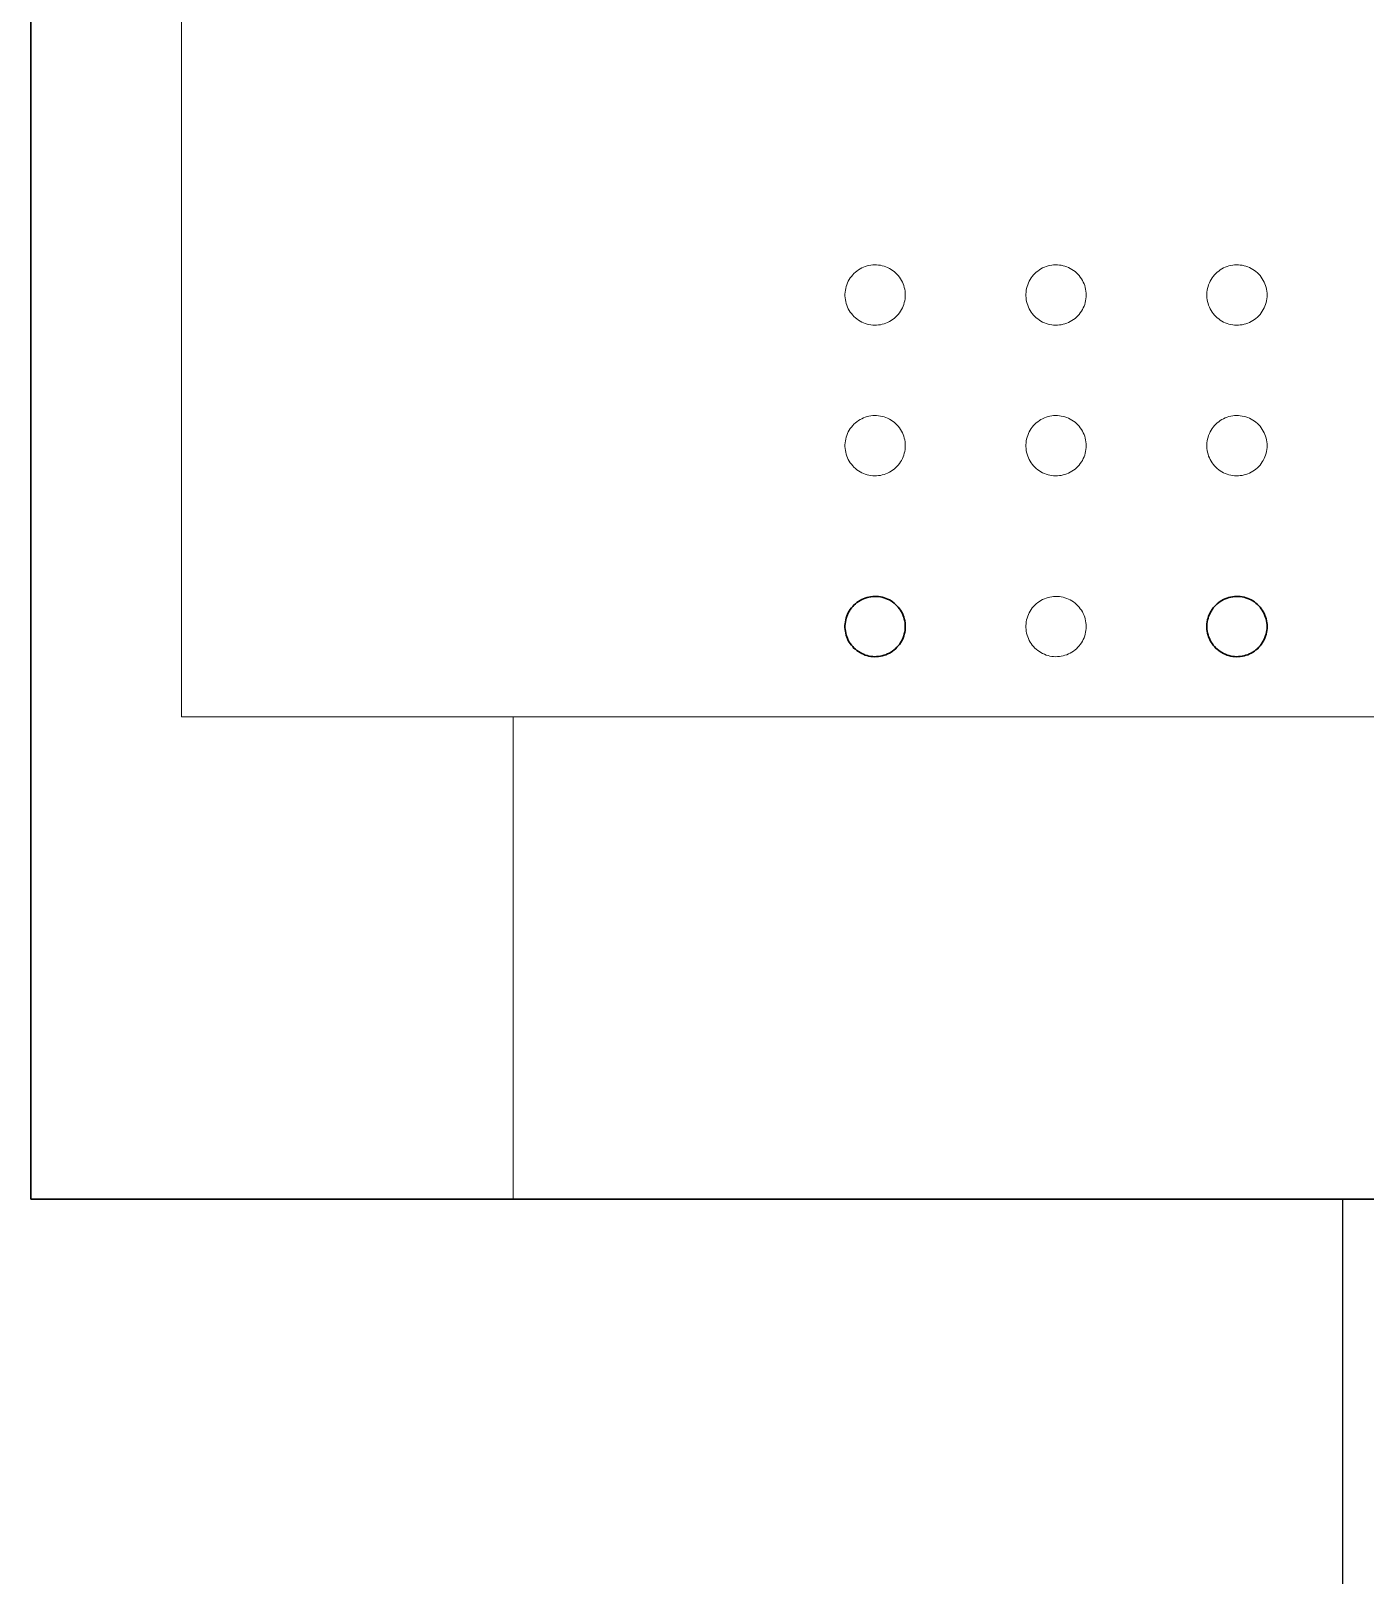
# Paper-space layout 'Sample Network Drawing - A1 Sheet' of a CAD drawing. Extents: x 49 to 806, y 22 to 564.
# Drawn here: x 364.352 to 368.033, y 444.26 to 448.522 of the extents above; entities that cross this region are included whole.
import ezdxf

# ---------------------------------------------------------------- set-up
doc = ezdxf.new("R2010")
doc.units = 0
doc.linetypes.add('HIDDEN2', pattern=[4.7625, 3.175, -1.5875])
doc.layers.add('N-EQPM-EXST', color=252, linetype='Continuous', lineweight=25)
doc.layers.add('N-SGNL-ELEC_EXST', color=252, linetype='HIDDEN2', lineweight=25)

psp = doc.layouts.new('Sample Network Drawing - A1 Sheet')

# ---------------------------------------------------------------- linework, layer by layer
at = {"layer": 'N-EQPM-EXST', "lineweight": 30}
for p, q in [((364.3522, 460.4386), (364.3522, 445.2974)), ((364.3522, 460.4386), (364.3522, 445.2974)), ((364.3522, 445.2974), (371.59, 445.2974)), ((364.3522, 445.2974), (371.59, 445.2974))]:
    psp.add_line(p, q, dxfattribs=at)
at = {"layer": 'N-EQPM-EXST', "lineweight": 0}
for points in [[(370.5085, 452.7017), (364.7681, 452.7017), (364.7681, 446.6285), (370.5085, 446.6285), (370.5085, 452.7017)], [(366.7648, 447.7932), (366.7646, 447.7985), (366.7641, 447.8038), (366.7633, 447.809), (366.7621, 447.8141), (366.7606, 447.8192), (366.7588, 447.8242), (366.7567, 447.829), (366.7543, 447.8337), (366.7516, 447.8382), (366.7486, 447.8426), (366.7453, 447.8467), (366.7418, 447.8507), (366.738, 447.8544), (366.734, 447.8578), (366.7298, 447.861), (366.7254, 447.8639), (366.7209, 447.8666), (366.7161, 447.8689), (366.7113, 447.871), (366.7063, 447.8727), (366.7012, 447.8741), (366.696, 447.8752), (366.6908, 447.8759), (366.6855, 447.8763), (366.6803, 447.8764), (366.675, 447.8762), (366.6697, 447.8756), (366.6645, 447.8747), (366.6594, 447.8734), (366.6544, 447.8719), (366.6494, 447.87), (366.6446, 447.8678), (366.64, 447.8653), (366.6355, 447.8625), (366.6312, 447.8594), (366.6271, 447.8561), (366.6232, 447.8525), (366.6196, 447.8487), (366.6162, 447.8447), (366.6131, 447.8404), (366.6102, 447.836), (366.6076, 447.8314), (366.6054, 447.8266), (366.6034, 447.8217), (366.6018, 447.8167), (366.6004, 447.8116), (366.5994, 447.8064), (366.5988, 447.8012), (366.5984, 447.7959), (366.5984, 447.7906), (366.5988, 447.7853), (366.5994, 447.7801), (366.6004, 447.7749), (366.6018, 447.7698), (366.6034, 447.7648), (366.6054, 447.7599), (366.6076, 447.7551), (366.6102, 447.7505), (366.6131, 447.7461), (366.6162, 447.7418), (366.6196, 447.7378), (366.6232, 447.734), (366.6271, 447.7304), (366.6312, 447.727), (366.6355, 447.724), (366.64, 447.7212), (366.6446, 447.7187), (366.6494, 447.7165), (366.6544, 447.7146), (366.6594, 447.7131), (366.6645, 447.7118), (366.6697, 447.7109), (366.675, 447.7103), (366.6803, 447.7101), (366.6855, 447.7101), (366.6908, 447.7106), (366.696, 447.7113), (366.7012, 447.7124), (366.7063, 447.7138), (366.7113, 447.7155), (366.7161, 447.7176), (366.7209, 447.7199), (366.7254, 447.7226), (366.7298, 447.7255), (366.734, 447.7287), (366.738, 447.7321), (366.7418, 447.7358), (366.7453, 447.7398), (366.7486, 447.7439), (366.7516, 447.7483), (366.7543, 447.7528), (366.7567, 447.7575), (366.7588, 447.7623), (366.7606, 447.7673), (366.7621, 447.7724), (366.7633, 447.7775), (366.7641, 447.7827), (366.7646, 447.788), (366.7648, 447.7932)], [(366.7648, 447.7932), (366.7646, 447.7985), (366.7641, 447.8038), (366.7633, 447.809), (366.7621, 447.8141), (366.7606, 447.8192), (366.7588, 447.8242), (366.7567, 447.829), (366.7543, 447.8337), (366.7516, 447.8382), (366.7486, 447.8426), (366.7453, 447.8467), (366.7418, 447.8507), (366.738, 447.8544), (366.734, 447.8578), (366.7298, 447.861), (366.7254, 447.8639), (366.7209, 447.8666), (366.7161, 447.8689), (366.7113, 447.871), (366.7063, 447.8727), (366.7012, 447.8741), (366.696, 447.8752), (366.6908, 447.8759), (366.6855, 447.8763), (366.6803, 447.8764), (366.675, 447.8762), (366.6697, 447.8756), (366.6645, 447.8747), (366.6594, 447.8734), (366.6544, 447.8719), (366.6494, 447.87), (366.6446, 447.8678), (366.64, 447.8653), (366.6355, 447.8625), (366.6312, 447.8594), (366.6271, 447.8561), (366.6232, 447.8525), (366.6196, 447.8487), (366.6162, 447.8447), (366.6131, 447.8404), (366.6102, 447.836), (366.6076, 447.8314), (366.6054, 447.8266), (366.6034, 447.8217), (366.6018, 447.8167), (366.6004, 447.8116), (366.5994, 447.8064), (366.5988, 447.8012), (366.5984, 447.7959), (366.5984, 447.7906), (366.5988, 447.7853), (366.5994, 447.7801), (366.6004, 447.7749), (366.6018, 447.7698), (366.6034, 447.7648), (366.6054, 447.7599), (366.6076, 447.7551), (366.6102, 447.7505), (366.6131, 447.7461), (366.6162, 447.7418), (366.6196, 447.7378), (366.6232, 447.734), (366.6271, 447.7304), (366.6312, 447.727), (366.6355, 447.724), (366.64, 447.7212), (366.6446, 447.7187), (366.6494, 447.7165), (366.6544, 447.7146), (366.6594, 447.7131), (366.6645, 447.7118), (366.6697, 447.7109), (366.675, 447.7103), (366.6803, 447.7101), (366.6855, 447.7101), (366.6908, 447.7106), (366.696, 447.7113), (366.7012, 447.7124), (366.7063, 447.7138), (366.7113, 447.7155), (366.7161, 447.7176), (366.7209, 447.7199), (366.7254, 447.7226), (366.7298, 447.7255), (366.734, 447.7287), (366.738, 447.7321), (366.7418, 447.7358), (366.7453, 447.7398), (366.7486, 447.7439), (366.7516, 447.7483), (366.7543, 447.7528), (366.7567, 447.7575), (366.7588, 447.7623), (366.7606, 447.7673), (366.7621, 447.7724), (366.7633, 447.7775), (366.7641, 447.7827), (366.7646, 447.788), (366.7648, 447.7932)], [(367.2639, 447.7932), (367.2638, 447.7985), (367.2633, 447.8038), (367.2624, 447.809), (367.2613, 447.8141), (367.2598, 447.8192), (367.258, 447.8242), (367.2559, 447.829), (367.2534, 447.8337), (367.2507, 447.8382), (367.2477, 447.8426), (367.2445, 447.8467), (367.241, 447.8507), (367.2372, 447.8544), (367.2332, 447.8578), (367.229, 447.861), (367.2246, 447.8639), (367.22, 447.8666), (367.2153, 447.8689), (367.2104, 447.871), (367.2054, 447.8727), (367.2004, 447.8741), (367.1952, 447.8752), (367.19, 447.8759), (367.1847, 447.8763), (367.1794, 447.8764), (367.1741, 447.8762), (367.1689, 447.8756), (367.1637, 447.8747), (367.1586, 447.8734), (367.1535, 447.8719), (367.1486, 447.87), (367.1438, 447.8678), (367.1391, 447.8653), (367.1347, 447.8625), (367.1304, 447.8594), (367.1263, 447.8561), (367.1224, 447.8525), (367.1187, 447.8487), (367.1153, 447.8447), (367.1122, 447.8404), (367.1094, 447.836), (367.1068, 447.8314), (367.1045, 447.8266), (367.1026, 447.8217), (367.1009, 447.8167), (367.0996, 447.8116), (367.0986, 447.8064), (367.0979, 447.8012), (367.0976, 447.7959), (367.0976, 447.7906), (367.0979, 447.7853), (367.0986, 447.7801), (367.0996, 447.7749), (367.1009, 447.7698), (367.1026, 447.7648), (367.1045, 447.7599), (367.1068, 447.7551), (367.1094, 447.7505), (367.1122, 447.7461), (367.1153, 447.7418), (367.1187, 447.7378), (367.1224, 447.734), (367.1263, 447.7304), (367.1304, 447.727), (367.1347, 447.724), (367.1391, 447.7212), (367.1438, 447.7187), (367.1486, 447.7165), (367.1535, 447.7146), (367.1586, 447.7131), (367.1637, 447.7118), (367.1689, 447.7109), (367.1741, 447.7103), (367.1794, 447.7101), (367.1847, 447.7101), (367.19, 447.7106), (367.1952, 447.7113), (367.2004, 447.7124), (367.2054, 447.7138), (367.2104, 447.7155), (367.2153, 447.7176), (367.22, 447.7199), (367.2246, 447.7226), (367.229, 447.7255), (367.2332, 447.7287), (367.2372, 447.7321), (367.241, 447.7358), (367.2445, 447.7398), (367.2477, 447.7439), (367.2507, 447.7483), (367.2534, 447.7528), (367.2559, 447.7575), (367.258, 447.7623), (367.2598, 447.7673), (367.2613, 447.7724), (367.2624, 447.7775), (367.2633, 447.7827), (367.2638, 447.788), (367.2639, 447.7932)], [(367.2639, 447.7932), (367.2638, 447.7985), (367.2633, 447.8038), (367.2624, 447.809), (367.2613, 447.8141), (367.2598, 447.8192), (367.258, 447.8242), (367.2559, 447.829), (367.2534, 447.8337), (367.2507, 447.8382), (367.2477, 447.8426), (367.2445, 447.8467), (367.241, 447.8507), (367.2372, 447.8544), (367.2332, 447.8578), (367.229, 447.861), (367.2246, 447.8639), (367.22, 447.8666), (367.2153, 447.8689), (367.2104, 447.871), (367.2054, 447.8727), (367.2004, 447.8741), (367.1952, 447.8752), (367.19, 447.8759), (367.1847, 447.8763), (367.1794, 447.8764), (367.1741, 447.8762), (367.1689, 447.8756), (367.1637, 447.8747), (367.1586, 447.8734), (367.1535, 447.8719), (367.1486, 447.87), (367.1438, 447.8678), (367.1391, 447.8653), (367.1347, 447.8625), (367.1304, 447.8594), (367.1263, 447.8561), (367.1224, 447.8525), (367.1187, 447.8487), (367.1153, 447.8447), (367.1122, 447.8404), (367.1094, 447.836), (367.1068, 447.8314), (367.1045, 447.8266), (367.1026, 447.8217), (367.1009, 447.8167), (367.0996, 447.8116), (367.0986, 447.8064), (367.0979, 447.8012), (367.0976, 447.7959), (367.0976, 447.7906), (367.0979, 447.7853), (367.0986, 447.7801), (367.0996, 447.7749), (367.1009, 447.7698), (367.1026, 447.7648), (367.1045, 447.7599), (367.1068, 447.7551), (367.1094, 447.7505), (367.1122, 447.7461), (367.1153, 447.7418), (367.1187, 447.7378), (367.1224, 447.734), (367.1263, 447.7304), (367.1304, 447.727), (367.1347, 447.724), (367.1391, 447.7212), (367.1438, 447.7187), (367.1486, 447.7165), (367.1535, 447.7146), (367.1586, 447.7131), (367.1637, 447.7118), (367.1689, 447.7109), (367.1741, 447.7103), (367.1794, 447.7101), (367.1847, 447.7101), (367.19, 447.7106), (367.1952, 447.7113), (367.2004, 447.7124), (367.2054, 447.7138), (367.2104, 447.7155), (367.2153, 447.7176), (367.22, 447.7199), (367.2246, 447.7226), (367.229, 447.7255), (367.2332, 447.7287), (367.2372, 447.7321), (367.241, 447.7358), (367.2445, 447.7398), (367.2477, 447.7439), (367.2507, 447.7483), (367.2534, 447.7528), (367.2559, 447.7575), (367.258, 447.7623), (367.2598, 447.7673), (367.2613, 447.7724), (367.2624, 447.7775), (367.2633, 447.7827), (367.2638, 447.788), (367.2639, 447.7932)], [(367.7631, 447.7932), (367.7629, 447.7985), (367.7624, 447.8038), (367.7616, 447.809), (367.7604, 447.8141), (367.7589, 447.8192), (367.7571, 447.8242), (367.755, 447.829), (367.7526, 447.8337), (367.7499, 447.8382), (367.7469, 447.8426), (367.7436, 447.8467), (367.7401, 447.8507), (367.7364, 447.8544), (367.7324, 447.8578), (367.7282, 447.861), (367.7238, 447.8639), (367.7192, 447.8666), (367.7145, 447.8689), (367.7096, 447.871), (367.7046, 447.8727), (367.6995, 447.8741), (367.6943, 447.8752), (367.6891, 447.8759), (367.6839, 447.8763), (367.6786, 447.8764), (367.6733, 447.8762), (367.6681, 447.8756), (367.6629, 447.8747), (367.6577, 447.8734), (367.6527, 447.8719), (367.6478, 447.87), (367.643, 447.8678), (367.6383, 447.8653), (367.6338, 447.8625), (367.6295, 447.8594), (367.6254, 447.8561), (367.6215, 447.8525), (367.6179, 447.8487), (367.6145, 447.8447), (367.6114, 447.8404), (367.6085, 447.836), (367.606, 447.8314), (367.6037, 447.8266), (367.6017, 447.8217), (367.6001, 447.8167), (367.5988, 447.8116), (367.5978, 447.8064), (367.5971, 447.8012), (367.5968, 447.7959), (367.5968, 447.7906), (367.5971, 447.7853), (367.5978, 447.7801), (367.5988, 447.7749), (367.6001, 447.7698), (367.6017, 447.7648), (367.6037, 447.7599), (367.606, 447.7551), (367.6085, 447.7505), (367.6114, 447.7461), (367.6145, 447.7418), (367.6179, 447.7378), (367.6215, 447.734), (367.6254, 447.7304), (367.6295, 447.727), (367.6338, 447.724), (367.6383, 447.7212), (367.643, 447.7187), (367.6478, 447.7165), (367.6527, 447.7146), (367.6577, 447.7131), (367.6629, 447.7118), (367.6681, 447.7109), (367.6733, 447.7103), (367.6786, 447.7101), (367.6839, 447.7101), (367.6891, 447.7106), (367.6943, 447.7113), (367.6995, 447.7124), (367.7046, 447.7138), (367.7096, 447.7155), (367.7145, 447.7176), (367.7192, 447.7199), (367.7238, 447.7226), (367.7282, 447.7255), (367.7324, 447.7287), (367.7364, 447.7321), (367.7401, 447.7358), (367.7436, 447.7398), (367.7469, 447.7439), (367.7499, 447.7483), (367.7526, 447.7528), (367.755, 447.7575), (367.7571, 447.7623), (367.7589, 447.7673), (367.7604, 447.7724), (367.7616, 447.7775), (367.7624, 447.7827), (367.7629, 447.788), (367.7631, 447.7932)], [(367.7631, 447.7932), (367.7629, 447.7985), (367.7624, 447.8038), (367.7616, 447.809), (367.7604, 447.8141), (367.7589, 447.8192), (367.7571, 447.8242), (367.755, 447.829), (367.7526, 447.8337), (367.7499, 447.8382), (367.7469, 447.8426), (367.7436, 447.8467), (367.7401, 447.8507), (367.7364, 447.8544), (367.7324, 447.8578), (367.7282, 447.861), (367.7238, 447.8639), (367.7192, 447.8666), (367.7145, 447.8689), (367.7096, 447.871), (367.7046, 447.8727), (367.6995, 447.8741), (367.6943, 447.8752), (367.6891, 447.8759), (367.6839, 447.8763), (367.6786, 447.8764), (367.6733, 447.8762), (367.6681, 447.8756), (367.6629, 447.8747), (367.6577, 447.8734), (367.6527, 447.8719), (367.6478, 447.87), (367.643, 447.8678), (367.6383, 447.8653), (367.6338, 447.8625), (367.6295, 447.8594), (367.6254, 447.8561), (367.6215, 447.8525), (367.6179, 447.8487), (367.6145, 447.8447), (367.6114, 447.8404), (367.6085, 447.836), (367.606, 447.8314), (367.6037, 447.8266), (367.6017, 447.8217), (367.6001, 447.8167), (367.5988, 447.8116), (367.5978, 447.8064), (367.5971, 447.8012), (367.5968, 447.7959), (367.5968, 447.7906), (367.5971, 447.7853), (367.5978, 447.7801), (367.5988, 447.7749), (367.6001, 447.7698), (367.6017, 447.7648), (367.6037, 447.7599), (367.606, 447.7551), (367.6085, 447.7505), (367.6114, 447.7461), (367.6145, 447.7418), (367.6179, 447.7378), (367.6215, 447.734), (367.6254, 447.7304), (367.6295, 447.727), (367.6338, 447.724), (367.6383, 447.7212), (367.643, 447.7187), (367.6478, 447.7165), (367.6527, 447.7146), (367.6577, 447.7131), (367.6629, 447.7118), (367.6681, 447.7109), (367.6733, 447.7103), (367.6786, 447.7101), (367.6839, 447.7101), (367.6891, 447.7106), (367.6943, 447.7113), (367.6995, 447.7124), (367.7046, 447.7138), (367.7096, 447.7155), (367.7145, 447.7176), (367.7192, 447.7199), (367.7238, 447.7226), (367.7282, 447.7255), (367.7324, 447.7287), (367.7364, 447.7321), (367.7401, 447.7358), (367.7436, 447.7398), (367.7469, 447.7439), (367.7499, 447.7483), (367.7526, 447.7528), (367.755, 447.7575), (367.7571, 447.7623), (367.7589, 447.7673), (367.7604, 447.7724), (367.7616, 447.7775), (367.7624, 447.7827), (367.7629, 447.788), (367.7631, 447.7932)], [(366.7648, 447.3773), (366.7646, 447.3826), (366.7641, 447.3878), (366.7633, 447.393), (366.7621, 447.3982), (366.7606, 447.4032), (366.7588, 447.4082), (366.7567, 447.413), (366.7543, 447.4177), (366.7516, 447.4223), (366.7486, 447.4266), (366.7453, 447.4308), (366.7418, 447.4347), (366.738, 447.4384), (366.734, 447.4418), (366.7298, 447.445), (366.7254, 447.448), (366.7209, 447.4506), (366.7161, 447.453), (366.7113, 447.455), (366.7063, 447.4567), (366.7012, 447.4581), (366.696, 447.4592), (366.6908, 447.46), (366.6855, 447.4604), (366.6803, 447.4605), (366.675, 447.4602), (366.6697, 447.4596), (366.6645, 447.4587), (366.6594, 447.4575), (366.6544, 447.4559), (366.6494, 447.454), (366.6446, 447.4518), (366.64, 447.4493), (366.6355, 447.4465), (366.6312, 447.4435), (366.6271, 447.4402), (366.6232, 447.4366), (366.6196, 447.4328), (366.6162, 447.4287), (366.6131, 447.4245), (366.6102, 447.42), (366.6076, 447.4154), (366.6054, 447.4106), (366.6034, 447.4057), (366.6018, 447.4007), (366.6004, 447.3956), (366.5994, 447.3904), (366.5988, 447.3852), (366.5984, 447.3799), (366.5984, 447.3746), (366.5988, 447.3694), (366.5994, 447.3641), (366.6004, 447.359), (366.6018, 447.3538), (366.6034, 447.3488), (366.6054, 447.3439), (366.6076, 447.3392), (366.6102, 447.3345), (366.6131, 447.3301), (366.6162, 447.3259), (366.6196, 447.3218), (366.6232, 447.318), (366.6271, 447.3144), (366.6312, 447.3111), (366.6355, 447.308), (366.64, 447.3052), (366.6446, 447.3027), (366.6494, 447.3005), (366.6544, 447.2987), (366.6594, 447.2971), (366.6645, 447.2958), (366.6697, 447.2949), (366.675, 447.2943), (366.6803, 447.2941), (366.6855, 447.2942), (366.6908, 447.2946), (366.696, 447.2953), (366.7012, 447.2964), (366.7063, 447.2978), (366.7113, 447.2996), (366.7161, 447.3016), (366.7209, 447.3039), (366.7254, 447.3066), (366.7298, 447.3095), (366.734, 447.3127), (366.738, 447.3162), (366.7418, 447.3199), (366.7453, 447.3238), (366.7486, 447.328), (366.7516, 447.3323), (366.7543, 447.3368), (366.7567, 447.3415), (366.7588, 447.3464), (366.7606, 447.3513), (366.7621, 447.3564), (366.7633, 447.3615), (366.7641, 447.3667), (366.7646, 447.372), (366.7648, 447.3773)], [(366.7648, 447.3773), (366.7646, 447.3826), (366.7641, 447.3878), (366.7633, 447.393), (366.7621, 447.3982), (366.7606, 447.4032), (366.7588, 447.4082), (366.7567, 447.413), (366.7543, 447.4177), (366.7516, 447.4223), (366.7486, 447.4266), (366.7453, 447.4308), (366.7418, 447.4347), (366.738, 447.4384), (366.734, 447.4418), (366.7298, 447.445), (366.7254, 447.448), (366.7209, 447.4506), (366.7161, 447.453), (366.7113, 447.455), (366.7063, 447.4567), (366.7012, 447.4581), (366.696, 447.4592), (366.6908, 447.46), (366.6855, 447.4604), (366.6803, 447.4605), (366.675, 447.4602), (366.6697, 447.4596), (366.6645, 447.4587), (366.6594, 447.4575), (366.6544, 447.4559), (366.6494, 447.454), (366.6446, 447.4518), (366.64, 447.4493), (366.6355, 447.4465), (366.6312, 447.4435), (366.6271, 447.4402), (366.6232, 447.4366), (366.6196, 447.4328), (366.6162, 447.4287), (366.6131, 447.4245), (366.6102, 447.42), (366.6076, 447.4154), (366.6054, 447.4106), (366.6034, 447.4057), (366.6018, 447.4007), (366.6004, 447.3956), (366.5994, 447.3904), (366.5988, 447.3852), (366.5984, 447.3799), (366.5984, 447.3746), (366.5988, 447.3694), (366.5994, 447.3641), (366.6004, 447.359), (366.6018, 447.3538), (366.6034, 447.3488), (366.6054, 447.3439), (366.6076, 447.3392), (366.6102, 447.3345), (366.6131, 447.3301), (366.6162, 447.3259), (366.6196, 447.3218), (366.6232, 447.318), (366.6271, 447.3144), (366.6312, 447.3111), (366.6355, 447.308), (366.64, 447.3052), (366.6446, 447.3027), (366.6494, 447.3005), (366.6544, 447.2987), (366.6594, 447.2971), (366.6645, 447.2958), (366.6697, 447.2949), (366.675, 447.2943), (366.6803, 447.2941), (366.6855, 447.2942), (366.6908, 447.2946), (366.696, 447.2953), (366.7012, 447.2964), (366.7063, 447.2978), (366.7113, 447.2996), (366.7161, 447.3016), (366.7209, 447.3039), (366.7254, 447.3066), (366.7298, 447.3095), (366.734, 447.3127), (366.738, 447.3162), (366.7418, 447.3199), (366.7453, 447.3238), (366.7486, 447.328), (366.7516, 447.3323), (366.7543, 447.3368), (366.7567, 447.3415), (366.7588, 447.3464), (366.7606, 447.3513), (366.7621, 447.3564), (366.7633, 447.3615), (366.7641, 447.3667), (366.7646, 447.372), (366.7648, 447.3773)], [(367.2639, 447.3773), (367.2638, 447.3826), (367.2633, 447.3878), (367.2624, 447.393), (367.2613, 447.3982), (367.2598, 447.4032), (367.258, 447.4082), (367.2559, 447.413), (367.2534, 447.4177), (367.2507, 447.4223), (367.2477, 447.4266), (367.2445, 447.4308), (367.241, 447.4347), (367.2372, 447.4384), (367.2332, 447.4418), (367.229, 447.445), (367.2246, 447.448), (367.22, 447.4506), (367.2153, 447.453), (367.2104, 447.455), (367.2054, 447.4567), (367.2004, 447.4581), (367.1952, 447.4592), (367.19, 447.46), (367.1847, 447.4604), (367.1794, 447.4605), (367.1741, 447.4602), (367.1689, 447.4596), (367.1637, 447.4587), (367.1586, 447.4575), (367.1535, 447.4559), (367.1486, 447.454), (367.1438, 447.4518), (367.1391, 447.4493), (367.1347, 447.4465), (367.1304, 447.4435), (367.1263, 447.4402), (367.1224, 447.4366), (367.1187, 447.4328), (367.1153, 447.4287), (367.1122, 447.4245), (367.1094, 447.42), (367.1068, 447.4154), (367.1045, 447.4106), (367.1026, 447.4057), (367.1009, 447.4007), (367.0996, 447.3956), (367.0986, 447.3904), (367.0979, 447.3852), (367.0976, 447.3799), (367.0976, 447.3746), (367.0979, 447.3694), (367.0986, 447.3641), (367.0996, 447.359), (367.1009, 447.3538), (367.1026, 447.3488), (367.1045, 447.3439), (367.1068, 447.3392), (367.1094, 447.3345), (367.1122, 447.3301), (367.1153, 447.3259), (367.1187, 447.3218), (367.1224, 447.318), (367.1263, 447.3144), (367.1304, 447.3111), (367.1347, 447.308), (367.1391, 447.3052), (367.1438, 447.3027), (367.1486, 447.3005), (367.1535, 447.2987), (367.1586, 447.2971), (367.1637, 447.2958), (367.1689, 447.2949), (367.1741, 447.2943), (367.1794, 447.2941), (367.1847, 447.2942), (367.19, 447.2946), (367.1952, 447.2953), (367.2004, 447.2964), (367.2054, 447.2978), (367.2104, 447.2996), (367.2153, 447.3016), (367.22, 447.3039), (367.2246, 447.3066), (367.229, 447.3095), (367.2332, 447.3127), (367.2372, 447.3162), (367.241, 447.3199), (367.2445, 447.3238), (367.2477, 447.328), (367.2507, 447.3323), (367.2534, 447.3368), (367.2559, 447.3415), (367.258, 447.3464), (367.2598, 447.3513), (367.2613, 447.3564), (367.2624, 447.3615), (367.2633, 447.3667), (367.2638, 447.372), (367.2639, 447.3773)], [(367.2639, 447.3773), (367.2638, 447.3826), (367.2633, 447.3878), (367.2624, 447.393), (367.2613, 447.3982), (367.2598, 447.4032), (367.258, 447.4082), (367.2559, 447.413), (367.2534, 447.4177), (367.2507, 447.4223), (367.2477, 447.4266), (367.2445, 447.4308), (367.241, 447.4347), (367.2372, 447.4384), (367.2332, 447.4418), (367.229, 447.445), (367.2246, 447.448), (367.22, 447.4506), (367.2153, 447.453), (367.2104, 447.455), (367.2054, 447.4567), (367.2004, 447.4581), (367.1952, 447.4592), (367.19, 447.46), (367.1847, 447.4604), (367.1794, 447.4605), (367.1741, 447.4602), (367.1689, 447.4596), (367.1637, 447.4587), (367.1586, 447.4575), (367.1535, 447.4559), (367.1486, 447.454), (367.1438, 447.4518), (367.1391, 447.4493), (367.1347, 447.4465), (367.1304, 447.4435), (367.1263, 447.4402), (367.1224, 447.4366), (367.1187, 447.4328), (367.1153, 447.4287), (367.1122, 447.4245), (367.1094, 447.42), (367.1068, 447.4154), (367.1045, 447.4106), (367.1026, 447.4057), (367.1009, 447.4007), (367.0996, 447.3956), (367.0986, 447.3904), (367.0979, 447.3852), (367.0976, 447.3799), (367.0976, 447.3746), (367.0979, 447.3694), (367.0986, 447.3641), (367.0996, 447.359), (367.1009, 447.3538), (367.1026, 447.3488), (367.1045, 447.3439), (367.1068, 447.3392), (367.1094, 447.3345), (367.1122, 447.3301), (367.1153, 447.3259), (367.1187, 447.3218), (367.1224, 447.318), (367.1263, 447.3144), (367.1304, 447.3111), (367.1347, 447.308), (367.1391, 447.3052), (367.1438, 447.3027), (367.1486, 447.3005), (367.1535, 447.2987), (367.1586, 447.2971), (367.1637, 447.2958), (367.1689, 447.2949), (367.1741, 447.2943), (367.1794, 447.2941), (367.1847, 447.2942), (367.19, 447.2946), (367.1952, 447.2953), (367.2004, 447.2964), (367.2054, 447.2978), (367.2104, 447.2996), (367.2153, 447.3016), (367.22, 447.3039), (367.2246, 447.3066), (367.229, 447.3095), (367.2332, 447.3127), (367.2372, 447.3162), (367.241, 447.3199), (367.2445, 447.3238), (367.2477, 447.328), (367.2507, 447.3323), (367.2534, 447.3368), (367.2559, 447.3415), (367.258, 447.3464), (367.2598, 447.3513), (367.2613, 447.3564), (367.2624, 447.3615), (367.2633, 447.3667), (367.2638, 447.372), (367.2639, 447.3773)], [(367.7631, 447.3773), (367.7629, 447.3826), (367.7624, 447.3878), (367.7616, 447.393), (367.7604, 447.3982), (367.7589, 447.4032), (367.7571, 447.4082), (367.755, 447.413), (367.7526, 447.4177), (367.7499, 447.4223), (367.7469, 447.4266), (367.7436, 447.4308), (367.7401, 447.4347), (367.7364, 447.4384), (367.7324, 447.4418), (367.7282, 447.445), (367.7238, 447.448), (367.7192, 447.4506), (367.7145, 447.453), (367.7096, 447.455), (367.7046, 447.4567), (367.6995, 447.4581), (367.6943, 447.4592), (367.6891, 447.46), (367.6839, 447.4604), (367.6786, 447.4605), (367.6733, 447.4602), (367.6681, 447.4596), (367.6629, 447.4587), (367.6577, 447.4575), (367.6527, 447.4559), (367.6478, 447.454), (367.643, 447.4518), (367.6383, 447.4493), (367.6338, 447.4465), (367.6295, 447.4435), (367.6254, 447.4402), (367.6215, 447.4366), (367.6179, 447.4328), (367.6145, 447.4287), (367.6114, 447.4245), (367.6085, 447.42), (367.606, 447.4154), (367.6037, 447.4106), (367.6017, 447.4057), (367.6001, 447.4007), (367.5988, 447.3956), (367.5978, 447.3904), (367.5971, 447.3852), (367.5968, 447.3799), (367.5968, 447.3746), (367.5971, 447.3694), (367.5978, 447.3641), (367.5988, 447.359), (367.6001, 447.3538), (367.6017, 447.3488), (367.6037, 447.3439), (367.606, 447.3392), (367.6085, 447.3345), (367.6114, 447.3301), (367.6145, 447.3259), (367.6179, 447.3218), (367.6215, 447.318), (367.6254, 447.3144), (367.6295, 447.3111), (367.6338, 447.308), (367.6383, 447.3052), (367.643, 447.3027), (367.6478, 447.3005), (367.6527, 447.2987), (367.6577, 447.2971), (367.6629, 447.2958), (367.6681, 447.2949), (367.6733, 447.2943), (367.6786, 447.2941), (367.6839, 447.2942), (367.6891, 447.2946), (367.6943, 447.2953), (367.6995, 447.2964), (367.7046, 447.2978), (367.7096, 447.2996), (367.7145, 447.3016), (367.7192, 447.3039), (367.7238, 447.3066), (367.7282, 447.3095), (367.7324, 447.3127), (367.7364, 447.3162), (367.7401, 447.3199), (367.7436, 447.3238), (367.7469, 447.328), (367.7499, 447.3323), (367.7526, 447.3368), (367.755, 447.3415), (367.7571, 447.3464), (367.7589, 447.3513), (367.7604, 447.3564), (367.7616, 447.3615), (367.7624, 447.3667), (367.7629, 447.372), (367.7631, 447.3773)], [(367.7631, 447.3773), (367.7629, 447.3826), (367.7624, 447.3878), (367.7616, 447.393), (367.7604, 447.3982), (367.7589, 447.4032), (367.7571, 447.4082), (367.755, 447.413), (367.7526, 447.4177), (367.7499, 447.4223), (367.7469, 447.4266), (367.7436, 447.4308), (367.7401, 447.4347), (367.7364, 447.4384), (367.7324, 447.4418), (367.7282, 447.445), (367.7238, 447.448), (367.7192, 447.4506), (367.7145, 447.453), (367.7096, 447.455), (367.7046, 447.4567), (367.6995, 447.4581), (367.6943, 447.4592), (367.6891, 447.46), (367.6839, 447.4604), (367.6786, 447.4605), (367.6733, 447.4602), (367.6681, 447.4596), (367.6629, 447.4587), (367.6577, 447.4575), (367.6527, 447.4559), (367.6478, 447.454), (367.643, 447.4518), (367.6383, 447.4493), (367.6338, 447.4465), (367.6295, 447.4435), (367.6254, 447.4402), (367.6215, 447.4366), (367.6179, 447.4328), (367.6145, 447.4287), (367.6114, 447.4245), (367.6085, 447.42), (367.606, 447.4154), (367.6037, 447.4106), (367.6017, 447.4057), (367.6001, 447.4007), (367.5988, 447.3956), (367.5978, 447.3904), (367.5971, 447.3852), (367.5968, 447.3799), (367.5968, 447.3746), (367.5971, 447.3694), (367.5978, 447.3641), (367.5988, 447.359), (367.6001, 447.3538), (367.6017, 447.3488), (367.6037, 447.3439), (367.606, 447.3392), (367.6085, 447.3345), (367.6114, 447.3301), (367.6145, 447.3259), (367.6179, 447.3218), (367.6215, 447.318), (367.6254, 447.3144), (367.6295, 447.3111), (367.6338, 447.308), (367.6383, 447.3052), (367.643, 447.3027), (367.6478, 447.3005), (367.6527, 447.2987), (367.6577, 447.2971), (367.6629, 447.2958), (367.6681, 447.2949), (367.6733, 447.2943), (367.6786, 447.2941), (367.6839, 447.2942), (367.6891, 447.2946), (367.6943, 447.2953), (367.6995, 447.2964), (367.7046, 447.2978), (367.7096, 447.2996), (367.7145, 447.3016), (367.7192, 447.3039), (367.7238, 447.3066), (367.7282, 447.3095), (367.7324, 447.3127), (367.7364, 447.3162), (367.7401, 447.3199), (367.7436, 447.3238), (367.7469, 447.328), (367.7499, 447.3323), (367.7526, 447.3368), (367.755, 447.3415), (367.7571, 447.3464), (367.7589, 447.3513), (367.7604, 447.3564), (367.7616, 447.3615), (367.7624, 447.3667), (367.7629, 447.372), (367.7631, 447.3773)], [(366.7648, 446.8781), (366.7646, 446.8834), (366.7641, 446.8887), (366.7633, 446.8939), (366.7621, 446.899), (366.7606, 446.9041), (366.7588, 446.909), (366.7567, 446.9139), (366.7543, 446.9186), (366.7516, 446.9231), (366.7486, 446.9274), (366.7453, 446.9316), (366.7418, 446.9355), (366.738, 446.9392), (366.734, 446.9427), (366.7298, 446.9459), (366.7254, 446.9488), (366.7209, 446.9515), (366.7161, 446.9538), (366.7113, 446.9558), (366.7063, 446.9576), (366.7012, 446.959), (366.696, 446.96), (366.6908, 446.9608), (366.6855, 446.9612), (366.6803, 446.9613), (366.675, 446.9611), (366.6697, 446.9605), (366.6645, 446.9595), (366.6594, 446.9583), (366.6544, 446.9567), (366.6494, 446.9549), (366.6446, 446.9527), (366.64, 446.9502), (366.6355, 446.9474), (366.6312, 446.9443), (366.6271, 446.941), (366.6232, 446.9374), (366.6196, 446.9336), (366.6162, 446.9295), (366.6131, 446.9253), (366.6102, 446.9209), (366.6076, 446.9162), (366.6054, 446.9115), (366.6034, 446.9066), (366.6018, 446.9016), (366.6004, 446.8964), (366.5994, 446.8913), (366.5988, 446.886), (366.5984, 446.8808), (366.5984, 446.8755), (366.5988, 446.8702), (366.5994, 446.865), (366.6004, 446.8598), (366.6018, 446.8547), (366.6034, 446.8497), (366.6054, 446.8448), (366.6076, 446.84), (366.6102, 446.8354), (366.6131, 446.8309), (366.6162, 446.8267), (366.6196, 446.8226), (366.6232, 446.8188), (366.6271, 446.8152), (366.6312, 446.8119), (366.6355, 446.8089), (366.64, 446.8061), (366.6446, 446.8036), (366.6494, 446.8014), (366.6544, 446.7995), (366.6594, 446.7979), (366.6645, 446.7967), (366.6697, 446.7958), (366.675, 446.7952), (366.6803, 446.7949), (366.6855, 446.795), (366.6908, 446.7954), (366.696, 446.7962), (366.7012, 446.7973), (366.7063, 446.7987), (366.7113, 446.8004), (366.7161, 446.8024), (366.7209, 446.8048), (366.7254, 446.8074), (366.7298, 446.8104), (366.734, 446.8135), (366.738, 446.817), (366.7418, 446.8207), (366.7453, 446.8246), (366.7486, 446.8288), (366.7516, 446.8331), (366.7543, 446.8377), (366.7567, 446.8424), (366.7588, 446.8472), (366.7606, 446.8522), (366.7621, 446.8572), (366.7633, 446.8624), (366.7641, 446.8676), (366.7646, 446.8728), (366.7648, 446.8781)], [(367.2639, 446.8781), (367.2638, 446.8834), (367.2633, 446.8887), (367.2624, 446.8939), (367.2613, 446.899), (367.2598, 446.9041), (367.258, 446.909), (367.2559, 446.9139), (367.2534, 446.9186), (367.2507, 446.9231), (367.2477, 446.9274), (367.2445, 446.9316), (367.241, 446.9355), (367.2372, 446.9392), (367.2332, 446.9427), (367.229, 446.9459), (367.2246, 446.9488), (367.22, 446.9515), (367.2153, 446.9538), (367.2104, 446.9558), (367.2054, 446.9576), (367.2004, 446.959), (367.1952, 446.96), (367.19, 446.9608), (367.1847, 446.9612), (367.1794, 446.9613), (367.1741, 446.9611), (367.1689, 446.9605), (367.1637, 446.9595), (367.1586, 446.9583), (367.1535, 446.9567), (367.1486, 446.9549), (367.1438, 446.9527), (367.1391, 446.9502), (367.1347, 446.9474), (367.1304, 446.9443), (367.1263, 446.941), (367.1224, 446.9374), (367.1187, 446.9336), (367.1153, 446.9295), (367.1122, 446.9253), (367.1094, 446.9209), (367.1068, 446.9162), (367.1045, 446.9115), (367.1026, 446.9066), (367.1009, 446.9016), (367.0996, 446.8964), (367.0986, 446.8913), (367.0979, 446.886), (367.0976, 446.8808), (367.0976, 446.8755), (367.0979, 446.8702), (367.0986, 446.865), (367.0996, 446.8598), (367.1009, 446.8547), (367.1026, 446.8497), (367.1045, 446.8448), (367.1068, 446.84), (367.1094, 446.8354), (367.1122, 446.8309), (367.1153, 446.8267), (367.1187, 446.8226), (367.1224, 446.8188), (367.1263, 446.8152), (367.1304, 446.8119), (367.1347, 446.8089), (367.1391, 446.8061), (367.1438, 446.8036), (367.1486, 446.8014), (367.1535, 446.7995), (367.1586, 446.7979), (367.1637, 446.7967), (367.1689, 446.7958), (367.1741, 446.7952), (367.1794, 446.7949), (367.1847, 446.795), (367.19, 446.7954), (367.1952, 446.7962), (367.2004, 446.7973), (367.2054, 446.7987), (367.2104, 446.8004), (367.2153, 446.8024), (367.22, 446.8048), (367.2246, 446.8074), (367.229, 446.8104), (367.2332, 446.8135), (367.2372, 446.817), (367.241, 446.8207), (367.2445, 446.8246), (367.2477, 446.8288), (367.2507, 446.8331), (367.2534, 446.8377), (367.2559, 446.8424), (367.258, 446.8472), (367.2598, 446.8522), (367.2613, 446.8572), (367.2624, 446.8624), (367.2633, 446.8676), (367.2638, 446.8728), (367.2639, 446.8781)], [(367.2639, 446.8781), (367.2638, 446.8834), (367.2633, 446.8887), (367.2624, 446.8939), (367.2613, 446.899), (367.2598, 446.9041), (367.258, 446.909), (367.2559, 446.9139), (367.2534, 446.9186), (367.2507, 446.9231), (367.2477, 446.9274), (367.2445, 446.9316), (367.241, 446.9355), (367.2372, 446.9392), (367.2332, 446.9427), (367.229, 446.9459), (367.2246, 446.9488), (367.22, 446.9515), (367.2153, 446.9538), (367.2104, 446.9558), (367.2054, 446.9576), (367.2004, 446.959), (367.1952, 446.96), (367.19, 446.9608), (367.1847, 446.9612), (367.1794, 446.9613), (367.1741, 446.9611), (367.1689, 446.9605), (367.1637, 446.9595), (367.1586, 446.9583), (367.1535, 446.9567), (367.1486, 446.9549), (367.1438, 446.9527), (367.1391, 446.9502), (367.1347, 446.9474), (367.1304, 446.9443), (367.1263, 446.941), (367.1224, 446.9374), (367.1187, 446.9336), (367.1153, 446.9295), (367.1122, 446.9253), (367.1094, 446.9209), (367.1068, 446.9162), (367.1045, 446.9115), (367.1026, 446.9066), (367.1009, 446.9016), (367.0996, 446.8964), (367.0986, 446.8913), (367.0979, 446.886), (367.0976, 446.8808), (367.0976, 446.8755), (367.0979, 446.8702), (367.0986, 446.865), (367.0996, 446.8598), (367.1009, 446.8547), (367.1026, 446.8497), (367.1045, 446.8448), (367.1068, 446.84), (367.1094, 446.8354), (367.1122, 446.8309), (367.1153, 446.8267), (367.1187, 446.8226), (367.1224, 446.8188), (367.1263, 446.8152), (367.1304, 446.8119), (367.1347, 446.8089), (367.1391, 446.8061), (367.1438, 446.8036), (367.1486, 446.8014), (367.1535, 446.7995), (367.1586, 446.7979), (367.1637, 446.7967), (367.1689, 446.7958), (367.1741, 446.7952), (367.1794, 446.7949), (367.1847, 446.795), (367.19, 446.7954), (367.1952, 446.7962), (367.2004, 446.7973), (367.2054, 446.7987), (367.2104, 446.8004), (367.2153, 446.8024), (367.22, 446.8048), (367.2246, 446.8074), (367.229, 446.8104), (367.2332, 446.8135), (367.2372, 446.817), (367.241, 446.8207), (367.2445, 446.8246), (367.2477, 446.8288), (367.2507, 446.8331), (367.2534, 446.8377), (367.2559, 446.8424), (367.258, 446.8472), (367.2598, 446.8522), (367.2613, 446.8572), (367.2624, 446.8624), (367.2633, 446.8676), (367.2638, 446.8728), (367.2639, 446.8781)], [(367.7631, 446.8781), (367.7629, 446.8834), (367.7624, 446.8887), (367.7616, 446.8939), (367.7604, 446.899), (367.7589, 446.9041), (367.7571, 446.909), (367.755, 446.9139), (367.7526, 446.9186), (367.7499, 446.9231), (367.7469, 446.9274), (367.7436, 446.9316), (367.7401, 446.9355), (367.7364, 446.9392), (367.7324, 446.9427), (367.7282, 446.9459), (367.7238, 446.9488), (367.7192, 446.9515), (367.7145, 446.9538), (367.7096, 446.9558), (367.7046, 446.9576), (367.6995, 446.959), (367.6943, 446.96), (367.6891, 446.9608), (367.6839, 446.9612), (367.6786, 446.9613), (367.6733, 446.9611), (367.6681, 446.9605), (367.6629, 446.9595), (367.6577, 446.9583), (367.6527, 446.9567), (367.6478, 446.9549), (367.643, 446.9527), (367.6383, 446.9502), (367.6338, 446.9474), (367.6295, 446.9443), (367.6254, 446.941), (367.6215, 446.9374), (367.6179, 446.9336), (367.6145, 446.9295), (367.6114, 446.9253), (367.6085, 446.9209), (367.606, 446.9162), (367.6037, 446.9115), (367.6017, 446.9066), (367.6001, 446.9016), (367.5988, 446.8964), (367.5978, 446.8913), (367.5971, 446.886), (367.5968, 446.8808), (367.5968, 446.8755), (367.5971, 446.8702), (367.5978, 446.865), (367.5988, 446.8598), (367.6001, 446.8547), (367.6017, 446.8497), (367.6037, 446.8448), (367.606, 446.84), (367.6085, 446.8354), (367.6114, 446.8309), (367.6145, 446.8267), (367.6179, 446.8226), (367.6215, 446.8188), (367.6254, 446.8152), (367.6295, 446.8119), (367.6338, 446.8089), (367.6383, 446.8061), (367.643, 446.8036), (367.6478, 446.8014), (367.6527, 446.7995), (367.6577, 446.7979), (367.6629, 446.7967), (367.6681, 446.7958), (367.6733, 446.7952), (367.6786, 446.7949), (367.6839, 446.795), (367.6891, 446.7954), (367.6943, 446.7962), (367.6995, 446.7973), (367.7046, 446.7987), (367.7096, 446.8004), (367.7145, 446.8024), (367.7192, 446.8048), (367.7238, 446.8074), (367.7282, 446.8104), (367.7324, 446.8135), (367.7364, 446.817), (367.7401, 446.8207), (367.7436, 446.8246), (367.7469, 446.8288), (367.7499, 446.8331), (367.7526, 446.8377), (367.755, 446.8424), (367.7571, 446.8472), (367.7589, 446.8522), (367.7604, 446.8572), (367.7616, 446.8624), (367.7624, 446.8676), (367.7629, 446.8728), (367.7631, 446.8781)], [(365.6833, 446.6285), (365.6833, 445.2974)]]:
    psp.add_lwpolyline(points, dxfattribs=at)
at = {"layer": 'N-EQPM-EXST', "lineweight": 30}
for points in [[(366.7648, 446.8781), (366.7646, 446.8834), (366.7641, 446.8887), (366.7633, 446.8939), (366.7621, 446.899), (366.7606, 446.9041), (366.7588, 446.909), (366.7567, 446.9139), (366.7543, 446.9186), (366.7516, 446.9231), (366.7486, 446.9274), (366.7453, 446.9316), (366.7418, 446.9355), (366.738, 446.9392), (366.734, 446.9427), (366.7298, 446.9459), (366.7254, 446.9488), (366.7209, 446.9515), (366.7161, 446.9538), (366.7113, 446.9558), (366.7063, 446.9576), (366.7012, 446.959), (366.696, 446.96), (366.6908, 446.9608), (366.6855, 446.9612), (366.6803, 446.9613), (366.675, 446.9611), (366.6697, 446.9605), (366.6645, 446.9595), (366.6594, 446.9583), (366.6544, 446.9567), (366.6494, 446.9549), (366.6446, 446.9527), (366.64, 446.9502), (366.6355, 446.9474), (366.6312, 446.9443), (366.6271, 446.941), (366.6232, 446.9374), (366.6196, 446.9336), (366.6162, 446.9295), (366.6131, 446.9253), (366.6102, 446.9209), (366.6076, 446.9162), (366.6054, 446.9115), (366.6034, 446.9066), (366.6018, 446.9016), (366.6004, 446.8964), (366.5994, 446.8913), (366.5988, 446.886), (366.5984, 446.8808), (366.5984, 446.8755), (366.5988, 446.8702), (366.5994, 446.865), (366.6004, 446.8598), (366.6018, 446.8547), (366.6034, 446.8497), (366.6054, 446.8448), (366.6076, 446.84), (366.6102, 446.8354), (366.6131, 446.8309), (366.6162, 446.8267), (366.6196, 446.8226), (366.6232, 446.8188), (366.6271, 446.8152), (366.6312, 446.8119), (366.6355, 446.8089), (366.64, 446.8061), (366.6446, 446.8036), (366.6494, 446.8014), (366.6544, 446.7995), (366.6594, 446.7979), (366.6645, 446.7967), (366.6697, 446.7958), (366.675, 446.7952), (366.6803, 446.7949), (366.6855, 446.795), (366.6908, 446.7954), (366.696, 446.7962), (366.7012, 446.7973), (366.7063, 446.7987), (366.7113, 446.8004), (366.7161, 446.8024), (366.7209, 446.8048), (366.7254, 446.8074), (366.7298, 446.8104), (366.734, 446.8135), (366.738, 446.817), (366.7418, 446.8207), (366.7453, 446.8246), (366.7486, 446.8288), (366.7516, 446.8331), (366.7543, 446.8377), (366.7567, 446.8424), (366.7588, 446.8472), (366.7606, 446.8522), (366.7621, 446.8572), (366.7633, 446.8624), (366.7641, 446.8676), (366.7646, 446.8728), (366.7648, 446.8781)], [(367.7631, 446.8781), (367.7629, 446.8834), (367.7624, 446.8887), (367.7616, 446.8939), (367.7604, 446.899), (367.7589, 446.9041), (367.7571, 446.909), (367.755, 446.9139), (367.7526, 446.9186), (367.7499, 446.9231), (367.7469, 446.9274), (367.7436, 446.9316), (367.7401, 446.9355), (367.7364, 446.9392), (367.7324, 446.9427), (367.7282, 446.9459), (367.7238, 446.9488), (367.7192, 446.9515), (367.7145, 446.9538), (367.7096, 446.9558), (367.7046, 446.9576), (367.6995, 446.959), (367.6943, 446.96), (367.6891, 446.9608), (367.6839, 446.9612), (367.6786, 446.9613), (367.6733, 446.9611), (367.6681, 446.9605), (367.6629, 446.9595), (367.6577, 446.9583), (367.6527, 446.9567), (367.6478, 446.9549), (367.643, 446.9527), (367.6383, 446.9502), (367.6338, 446.9474), (367.6295, 446.9443), (367.6254, 446.941), (367.6215, 446.9374), (367.6179, 446.9336), (367.6145, 446.9295), (367.6114, 446.9253), (367.6085, 446.9209), (367.606, 446.9162), (367.6037, 446.9115), (367.6017, 446.9066), (367.6001, 446.9016), (367.5988, 446.8964), (367.5978, 446.8913), (367.5971, 446.886), (367.5968, 446.8808), (367.5968, 446.8755), (367.5971, 446.8702), (367.5978, 446.865), (367.5988, 446.8598), (367.6001, 446.8547), (367.6017, 446.8497), (367.6037, 446.8448), (367.606, 446.84), (367.6085, 446.8354), (367.6114, 446.8309), (367.6145, 446.8267), (367.6179, 446.8226), (367.6215, 446.8188), (367.6254, 446.8152), (367.6295, 446.8119), (367.6338, 446.8089), (367.6383, 446.8061), (367.643, 446.8036), (367.6478, 446.8014), (367.6527, 446.7995), (367.6577, 446.7979), (367.6629, 446.7967), (367.6681, 446.7958), (367.6733, 446.7952), (367.6786, 446.7949), (367.6839, 446.795), (367.6891, 446.7954), (367.6943, 446.7962), (367.6995, 446.7973), (367.7046, 446.7987), (367.7096, 446.8004), (367.7145, 446.8024), (367.7192, 446.8048), (367.7238, 446.8074), (367.7282, 446.8104), (367.7324, 446.8135), (367.7364, 446.817), (367.7401, 446.8207), (367.7436, 446.8246), (367.7469, 446.8288), (367.7499, 446.8331), (367.7526, 446.8377), (367.755, 446.8424), (367.7571, 446.8472), (367.7589, 446.8522), (367.7604, 446.8572), (367.7616, 446.8624), (367.7624, 446.8676), (367.7629, 446.8728), (367.7631, 446.8781)]]:
    psp.add_lwpolyline(points, dxfattribs=at)
at = {"layer": 'N-SGNL-ELEC_EXST'}
psp.add_line((367.9711, 445.2974), (367.9711, 421.557), dxfattribs=at)

doc.saveas('drawing.dxf')
